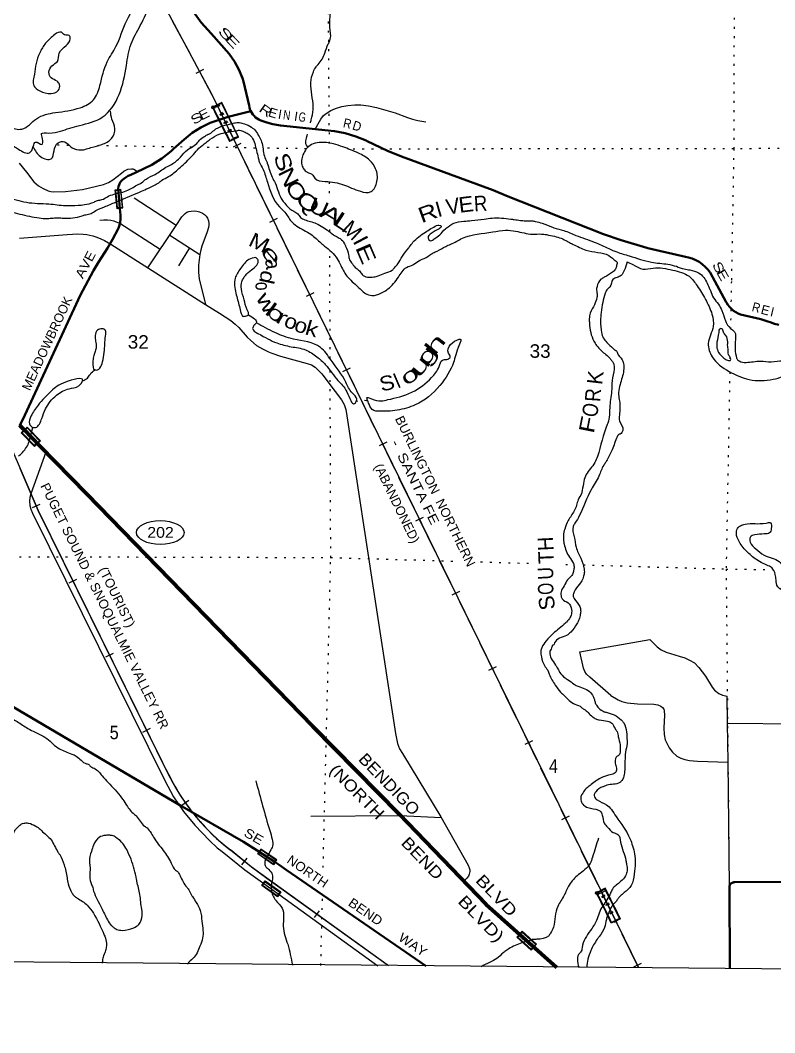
# Model space of a CAD drawing. Header units: feet. Extents: x -248627 to 3, y 0 to 184934.
# Drawn here: x -202847 to -193050, y 0 to 13142 of the extents above; entities that cross this region are included whole.
import ezdxf
from ezdxf.enums import TextEntityAlignment as Align

# ---------------------------------------------------------------- set-up
doc = ezdxf.new("R2010")
doc.units = ezdxf.units.FT
doc.header["$LTSCALE"] = 80
doc.header["$PDMODE"] = 32
doc.header["$PDSIZE"] = 40
doc.linetypes.add('DOTTED', pattern=[1.5, 0.3, -1.2])
doc.linetypes.add('LONG_DASHED', pattern=[7.5, 6, -1.5])
for name, color, linetype, lineweight in [('17', 7, 'Continuous', 25), ('23', 7, 'Continuous', 70), ('26', 7, 'Continuous', 40), ('29', 7, 'Continuous', 25), ('31', 7, 'Continuous', 13), ('34', 7, 'Continuous', 25), ('39', 7, 'Continuous', 13), ('4', 7, 'Continuous', 13), ('41', 7, 'Continuous', 13), ('59', 7, 'Continuous', 13), ('6', 7, 'DOTTED', 25), ('61', 7, 'Continuous', 13), ('63', 7, 'Continuous', 25), ('7', 7, 'DOTTED', 13)]:
    doc.layers.add(name, color=color, linetype=linetype, lineweight=lineweight)
doc.layers.add('27', color=7, linetype='Continuous')

msp = doc.modelspace()

# ---------------------------------------------------------------- linework, layer by layer
at = {"layer": '17'}
msp.add_ellipse((-201028.38, 6492.88), major_axis=(-309.24, 1), ratio=0.500121, dxfattribs=at)
at = {"layer": '23'}
msp.add_lwpolyline([(-195877.82, 845.18), (-196796.17, 1663.35), (-197924.98, 2838.53), (-199045.9, 3973.36), (-201982.33, 6989.02), (-202596.14, 7619.39), (-202796.49, 7825.14), (-202821.52, 7850.85), (-202831.54, 7861.14), (-202851.66, 7886.06)], dxfattribs=at)
at = {"layer": '26'}
for p, q in [((-200145.23, 11888.93), (-199854.07, 11963.82)), ((-199854.07, 11963.82), (-199852.65, 11964.18))]:
    msp.add_line(p, q, dxfattribs=at)
at = {"layer": '26', "lineweight": 13}
msp.add_line((-201613.75, 10941.89), (-201613.77, 10942.07), dxfattribs=at)
at = {"layer": '26'}
for points in [[(-199854.07, 11963.82), (-199863.8, 11986.89), (-199871.29, 12011.6), (-199876.15, 12036.96), (-199947.73, 12346.56), (-199963.04, 12392.57), (-200008.81, 12502.4), (-200065.81, 12606.84), (-200133.42, 12704.75), (-200366.93, 12970.86), (-200496.64, 13112.53), (-200610.84, 13266.98)], [(-192996.5, 9187.23), (-193051.87, 9201.22), (-193109.53, 9222.16), (-193140.55, 9233.94), (-193232.06, 9261.48), (-193493.63, 9323.29), (-193525.95, 9336.5), (-193556.72, 9353.02), (-193585.58, 9372.66), (-193612.24, 9395.21), (-193636.39, 9420.43), (-193657.78, 9448.03), (-193676.16, 9477.72), (-193679.09, 9483.16), (-193890, 9866.15), (-193919.82, 9906.16), (-193953.65, 9942.82), (-193991.13, 9975.75), (-194031.85, 10004.58), (-194075.36, 10029), (-194121.18, 10048.74), (-194168.82, 10063.57), (-194208.11, 10071.84), (-194696.1, 10186.01), (-194711.19, 10189.48), (-195045.88, 10285.98), (-195274.36, 10366.78), (-196534.82, 10865.07), (-196707.69, 10938.24), (-197898.18, 11372.55), (-198078.42, 11447.52), (-198342.39, 11573.49), (-198356.21, 11580.16), (-198488.57, 11634.82), (-198625.93, 11675.35), (-198766.77, 11701.29), (-199467.52, 11775.93), (-199568.77, 11793.52), (-199645.46, 11813.19), (-199710.66, 11836.94), (-199724.74, 11842.18), (-199748.12, 11853.15), (-199770.22, 11866.5), (-199790.8, 11882.1), (-199809.65, 11899.75), (-199826.54, 11919.29), (-199841.3, 11940.48), (-199853.76, 11963.09), (-199854.07, 11963.82)], [(-201552.82, 10700.14), (-201573.68, 10959.79), (-201569.53, 10982.4), (-201563.03, 11004.45), (-201556.24, 11020.91), (-201543.32, 11045.93), (-201518.35, 11070.91), (-201501.79, 11085.69), (-201473.7, 11105.92), (-201443.65, 11123.11), (-201411.97, 11137.05), (-201336.65, 11170.58), (-201140.24, 11264.15), (-201137.3, 11265.9), (-201010.36, 11347.31), (-200888.26, 11444.67), (-200857.48, 11472.82), (-200717.32, 11595.86), (-200613.28, 11679.46), (-200501.07, 11751.72), (-200381.93, 11811.85), (-200145.23, 11888.93)], [(-202851.66, 7886.06), (-202814.07, 7958.36), (-202067.41, 9569.98), (-201894.31, 9894.39), (-201883.26, 9915.63), (-201830.81, 10002.24), (-201713.5, 10183.23), (-201648.79, 10294.62), (-201577.04, 10433.65), (-201573.1, 10442.8), (-201559.57, 10480.84), (-201550.1, 10520.08), (-201544.78, 10560.11), (-201543.67, 10600.46), (-201543.63, 10610.38), (-201552.82, 10700.14)], [(-199536.03, 2212.92), (-199771.31, 2366.99), (-199947.81, 2476.32), (-200775.72, 2955.31), (-203349.73, 4466.36), (-203375.63, 4481.57)], [(-197575.31, 864.48), (-199395.85, 2113.89), (-199484.2, 2177.4), (-199509.67, 2194.86), (-199536.03, 2212.92)], [(-193631.88, 834.16), (-193639.45, 1896.5), (-193638.74, 1900.75), (-193637.02, 1907.42), (-193634.61, 1913.87), (-193631.55, 1920.03), (-193627.85, 1925.85), (-193623.57, 1931.24), (-193618.75, 1936.15), (-193613.44, 1940.54), (-193607.7, 1944.34), (-193601.59, 1947.53), (-193595.19, 1950.05), (-193588.55, 1951.9), (-193581.76, 1953.04), (-193574.89, 1953.47), (-193568.01, 1953.17), (-192255.57, 1963.13)]]:
    msp.add_lwpolyline(points, dxfattribs=at)
at = {"layer": '29'}
for p, q in [((-200821.98, 10478.66), (-201366.83, 10830.81)), ((-201031.91, 10164.63), (-201553.49, 10502.15)), ((-201190.02, 9929.79), (-200821.98, 10478.66)), ((-202855.22, 10313.39), (-202237.37, 10361.5)), ((-200905.4, 10354.25), (-200514.13, 10100.84)), ((-200651.36, 10189.72), (-200791.49, 9955.03)), ((-202514.73, 7536.14), (-202710.51, 6994.38)), ((-193661.76, 4020.5), (-193666.17, 4367.21)), ((-193661.76, 4020.5), (-193653.91, 4020.4)), ((-193653.43, 4020.39), (-190979.35, 3985.91)), ((-199484.96, 1793.6), (-198202.9, 869.37))]:
    msp.add_line(p, q, dxfattribs=at)
for points in [[(-199016.53, 11730.04), (-198946.08, 11858.43), (-198908.82, 11904.48), (-198875.95, 11930.79), (-198812.39, 11972.45), (-198753.22, 11996.57), (-198669.95, 12020.69), (-198595.43, 12033.84), (-198503.39, 12042.62), (-198424.49, 12042.62), (-198323.68, 12031.65), (-198222.87, 12009.73), (-197977.42, 11939.56), (-197819.64, 11878.17), (-197753.89, 11856.24), (-197683.76, 11840.89), (-197580.76, 11823.35)], [(-202861.64, 11287.05), (-202767.39, 11168.63), (-202668.76, 11043.63), (-202611.78, 10994.28), (-202550.4, 10958.1), (-202484.65, 10926.3), (-202451.78, 10917.53), (-202414.51, 10914.24), (-202261.08, 10918.63), (-202037.51, 10947.13), (-201767.92, 11010.73), (-201701.62, 11035.95), (-201642.98, 11069.94), (-201533.39, 11157.66), (-201501.07, 11183.97), (-201475.87, 11198.23), (-201447.91, 11208.1), (-201403.54, 11214.68), (-201386, 11213.58), (-201373.39, 11208.1), (-201323.33, 11177.35)], [(-200821.98, 10478.66), (-200747.5, 10591.07), (-200706.96, 10633.82), (-200685.04, 10649.17), (-200657.65, 10659.04), (-200626.97, 10665.62), (-200590.81, 10666.71), (-200555.74, 10663.42), (-200517.39, 10654.65), (-200482.33, 10639.3), (-200453.84, 10621.76), (-200433.02, 10598.74), (-200416.58, 10571.33), (-200403.43, 10538.44), (-200399.05, 10507.74), (-200397.95, 10480.34), (-200401.24, 10450.73), (-200418.77, 10397.01), (-200491.09, 10210.64), (-200504.25, 10163.5), (-200514.13, 10100.84)], [(-201553.49, 10502.15), (-201595.62, 10520.9), (-201631.78, 10532.96), (-201671.23, 10541.73), (-201713.96, 10546.12), (-201759.98, 10547.21), (-201814.77, 10541.73)], [(-202237.37, 10361.5), (-202097.98, 10369.37), (-202030.04, 10367.17), (-201981.83, 10359.5), (-201906.22, 10341.96), (-201853.62, 10325.51), (-201801.02, 10304.68), (-201754.99, 10283.85), (-201672.03, 10233.86)], [(-201685, 10242.92), (-201672.03, 10233.86), (-200440.22, 9454.64)], [(-200514.13, 10100.84), (-200531.64, 9961.78), (-200533.84, 9869.69), (-200525.07, 9784.17), (-200440.22, 9454.64)], [(-200440.22, 9454.64), (-200257.69, 9341.25), (-200113.05, 9244.77), (-200056.07, 9198.73), (-200007.86, 9154.88), (-199900.48, 9029.89), (-199854.45, 8983.85), (-199777.75, 8922.45), (-199703.24, 8876.41), (-199622.15, 8836.94), (-199578.32, 8819.4), (-199466.56, 8782.12), (-199120.3, 8687.84), (-199065.51, 8668.1), (-199019.49, 8637.4), (-198977.85, 8602.32), (-198930.87, 8551.61)], [(-198930.87, 8551.61), (-198916.39, 8534.91), (-198756.18, 8322.69), (-198677.12, 8215.8)], [(-198677.12, 8215.8), (-198642.54, 8155.03), (-198630.48, 8128.71), (-198618.19, 8089.61)], [(-198618.19, 8089.61), (-198604.44, 8009.69), (-198220.52, 5487.86), (-197976.44, 3884.56)], [(-202710.51, 6994.38), (-202721.25, 6947), (-202725.63, 6898.76), (-202721.25, 6841.75), (-202708.72, 6794.49)], [(-202708.72, 6794.49), (-202687.13, 6743.82), (-200971.37, 3273.77)], [(-195176.3, 4378.34), (-195450.33, 4613.91), (-195493.76, 4655.29), (-195516.13, 4689.14), (-195535.4, 4732.05), (-195582.37, 4943.4), (-194673.25, 5104.39), (-194672.7, 5103.37)], [(-194673.25, 5104.39), (-194578.63, 5010.55), (-194526.02, 4971.08), (-194460.27, 4940.38), (-194291.49, 4889.94), (-194216.96, 4868), (-194155.59, 4837.3), (-194092.02, 4800.02), (-194035.03, 4740.81), (-193949.55, 4626.77), (-193861.87, 4484.22), (-193831.18, 4446.93), (-193776.38, 4405.26), (-193730.35, 4383.33), (-193666.17, 4367.21)], [(-195176.3, 4378.34), (-195082.78, 4319.74), (-195034.55, 4297.81), (-194964.41, 4280.26), (-194830.71, 4271.49), (-194620.28, 4264.91), (-194567.67, 4256.14), (-194528.22, 4238.6), (-194508.49, 4221.05), (-194488.76, 4199.12), (-194484.38, 4177.19), (-194482.19, 4122.36), (-194490.96, 3955.69), (-194486.57, 3872.35), (-194471.23, 3802.17), (-194423.01, 3696.9), (-194379.17, 3639.88), (-194319.99, 3591.64), (-194267.38, 3565.32), (-194219.16, 3547.78), (-194157.78, 3534.62), (-194054.76, 3525.84), (-193656.64, 3513.78)], [(-193639.45, 1896.5), (-193656.46, 3515.91), (-193661.76, 4020.5)], [(-197976.44, 3884.56), (-197948.89, 3756.54), (-197920.4, 3686.37), (-197884.31, 3624.45)], [(-197884.31, 3624.45), (-197771.48, 3440.75), (-197387.49, 2804.4), (-197029.5, 2174.21)], [(-200971.37, 3273.77), (-200855.94, 3063.66), (-200728.83, 2872.9), (-200582, 2693.09), (-200389.14, 2493.56), (-200288.06, 2400.39), (-200226.96, 2353.23), (-199931.11, 2114.22), (-199484.96, 1793.6)], [(-197377.48, 2790.25), (-197919.03, 2816.33), (-199072.85, 2806.24)], [(-197029.5, 2174.21), (-197016.37, 2142.73), (-197010.9, 2115.32), (-197009.8, 2091.2), (-197016.37, 2059.4), (-197028.43, 2032), (-197047.06, 2006.78), (-197087.6, 1969.5)]]:
    msp.add_lwpolyline(points, dxfattribs=at)
at = {"layer": '31'}
for p, q in [((-199668.8, 1971.63), (-199464.77, 1827.16)), ((-199464.77, 1827.16), (-199508.11, 1765.95))]:
    msp.add_line(p, q, dxfattribs=at)
msp.add_lwpolyline([(-199508.11, 1765.95), (-199712.14, 1910.42), (-199668.8, 1971.63)], dxfattribs=at)
msp.add_lwpolyline([(-199700.99, 1912.32), (-199666.89, 1960.48), (-199475.91, 1825.25), (-199510.01, 1777.09)], close=True, dxfattribs=at)
at = {"layer": '34'}
for p, q in [((-202689.44, 6816.85), (-202587.68, 6860.2)), ((-202212.64, 5838.09), (-202113.49, 5887.11)), ((-201735.07, 4878.11), (-201635.92, 4927.13)), ((-201256.16, 3903.64), (-201157.01, 3952.66)), ((-200748.08, 2953.43), (-200657.77, 3017.29)), ((-199970.54, 2181.27), (-199900.83, 2267.14)), ((-199026.13, 1494.28), (-198961.45, 1584))]:
    msp.add_line(p, q, dxfattribs=at)
at = {"layer": '34', "lineweight": 13}
msp.add_line((-198082.7, 881.34), (-199645.19, 2007.74), dxfattribs=at)
for points in [[(-201361.2, 14053.11), (-201304.39, 13945.88), (-200357.22, 12180.67), (-194820.18, 848.08)], [(-200899.66, 3309.23), (-202614.42, 6777.26), (-202847.07, 7323.38)], [(-199645.19, 2007.74), (-199846.68, 2152.99), (-200117.22, 2372.61)]]:
    msp.add_lwpolyline(points, dxfattribs=at)
at = {"layer": '34'}
msp.add_lwpolyline([(-203027.51, 7735.4), (-202846.06, 7323.81), (-202613.42, 6777.71), (-201000.69, 3507.59), (-200993.79, 3492.96), (-200885.16, 3283.72), (-200862.61, 3241.28), (-200839.16, 3199.55), (-200815.17, 3158.09), (-200790.46, 3117.13), (-200764.81, 3076.48), (-200738.66, 3036.49), (-200711.74, 2996.6), (-200684.15, 2957.59), (-200655.79, 2918.68), (-200626.77, 2880.65), (-200597.19, 2842.87), (-200567.13, 2805.77), (-200536.12, 2768.97), (-200504.44, 2733.06), (-200472.43, 2697.58), (-200439.48, 2662.42), (-200406.25, 2628.09), (-200372.31, 2594.24), (-200337.48, 2561.1), (-200302.53, 2528.56), (-200266.87, 2496.51), (-200230.31, 2465.17), (-200193.66, 2434.42), (-200156.49, 2404.35), (-200118.43, 2374.96), (-200116.53, 2373.46), (-199846.01, 2153.86), (-199644.54, 2008.63), (-198063.98, 872.77)], dxfattribs=at)
at = {"layer": '34', "linetype": 'DOTTED', "lineweight": 100}
for centre, radius, start, end in [((-184378.21, 19653.98), 17640.12, 205.5551, 207.17263), ((-63591.18, 77923.29), 151743.36, 205.73201, 205.91866), ((-208670.39, -5022.28), 15019.67, 25.47744, 27.21045)]:
    msp.add_arc(centre, radius, start, end, dxfattribs=at)
at = {"layer": '34', "lineweight": 13}
msp.add_arc((-198452.27, 4558.71), 2747.89, 207.02513, 232.65654, dxfattribs=at)
at = {"layer": '39'}
for p, q in [((-201507.75, 10823.54), (-201340.24, 10894.48)), ((-198482, 8198.41), (-198462.17, 8200.84)), ((-202731.49, 7675.81), (-202682.56, 7854.57)), ((-194992.32, 3602.11), (-194995.55, 3480.52))]:
    msp.add_line(p, q, dxfattribs=at)
for points in [[(-199079.24, 11809.83), (-199067.88, 11849.6), (-199043.17, 11982.57), (-199074.12, 12289.09), (-199073.94, 12333.44), (-199041.14, 12474.44), (-199004.64, 12538.82), (-198980.36, 12566.96), (-198891.15, 12715.83), (-198848.37, 12836.63), (-198836.2, 12856.75), (-198815.73, 12937.31), (-198829.21, 13088.55), (-198829.16, 13100.65), (-198820.66, 13209.48), (-198785.84, 13352.49), (-198773.62, 13384.7), (-198712.89, 13463.11), (-198532.97, 13635.85), (-198421.76, 13750.37), (-198357.12, 13798.52), (-198227.71, 13931.12), (-198185.09, 14013.63), (-198159.86, 14271.58), (-198141.33, 14372.31), (-198142.88, 14483.19), (-198120.42, 14559.71), (-198112.23, 14591.94), (-198075.31, 14757.12), (-198078.35, 14997.02), (-198082.24, 15031.3), (-198108.1, 15108), (-198152.06, 15190.8), (-198173.87, 15271.52), (-198167.58, 15331.97), (-198145.02, 15432.69), (-198116.5, 15513.23), (-198069.84, 15597.73), (-197968.62, 15728.41), (-197914.01, 15788.7), (-197802.92, 15872.98), (-197695.97, 15927.04), (-197546.72, 15986.99), (-197520.51, 15994.97), (-197302.89, 16032.51), (-197031.28, 15979.15), (-196966.93, 15958.77), (-196860.44, 15901.95), (-196774.18, 15825.04), (-196669.78, 15750.09), (-196384.38, 15622.09), (-196312, 15595.63), (-196203.32, 15581.14), (-196038.12, 15602.74), (-195981.72, 15608.59), (-195826.51, 15648.37), (-195681.24, 15718.42), (-195634.79, 15752.53), (-195602.48, 15776.61), (-195543.94, 15810.68), (-195511.58, 15846.85), (-195420.7, 15911.04), (-195267.08, 16053.64), (-194984.24, 16282.46), (-194774.14, 16449.05), (-194659.05, 16527.27), (-194620.73, 16543.26), (-194549.9, 16629.7), (-194450.84, 16724.1), (-194390.11, 16802.51), (-194327.39, 16876.88), (-194286.97, 16911.01), (-194214.06, 17015.59), (-194131.09, 17116.09), (-194098.6, 17180.49), (-194060.16, 17224.7), (-194052.07, 17234.76), (-194019.56, 17305.2), (-193831.26, 17558.55), (-193798.79, 17618.91), (-193731.86, 17737.62), (-193677.18, 17812.01), (-193612.16, 17954.92), (-193567.31, 18089.83), (-193552.5, 18263.14), (-193552.11, 18357.89), (-193575.6, 18521.26), (-193579.54, 18543.45), (-193627.17, 18712.95), (-193713.25, 18834.21), (-193759.11, 18943.23), (-193791.11, 18997.77), (-193806.88, 19080.47)], [(-203744.53, 13533.06), (-203617.24, 13637.45), (-203550.22, 13778.33), (-203436.73, 13955.33), (-203289.27, 14067.71), (-203063.41, 14151.59), (-202763.09, 14223.12), (-202477, 14264.45), (-202179.02, 14257.37), (-201837.15, 14149.33), (-201632.16, 14053.87), (-201597.97, 14043.67), (-201557.89, 13997.16), (-201365.28, 13829.17), (-201243.24, 13637.24), (-201177.44, 13479.76), (-201175.87, 13381.23), (-201287.85, 13072.94), (-201407.62, 12835.48), (-201469.18, 12555.48), (-201563.36, 12176.82), (-201782.04, 11883.26), (-202078.48, 11775.43), (-202324.43, 11703.71), (-202477.56, 11678.04), (-202570.22, 11670.3), (-202556.4, 11603.73), (-202566.77, 11529.17), (-202647.18, 11561.71), (-202677.62, 11505.37), (-202728.3, 11420.88), (-202869.06, 11467.74), (-203051.79, 11591.34), (-203242.35, 11767.39), (-203370.23, 12009.75), (-203536.53, 12209.9), (-203863.38, 12541.65), (-204089.68, 12840.79), (-204125.09, 13044.53), (-204078.15, 13197.57), (-203980.88, 13348.43), (-203849.56, 13454.81), (-203744.53, 13533.06)], [(-203337.45, 13292.55), (-203176.8, 13508.91), (-203113.72, 13667.95), (-203034.57, 13820.88), (-202836.72, 13947.19), (-202580.8, 13994.68), (-202186.21, 13977.18), (-201864.29, 13915.58), (-201635.25, 13791.81), (-201424.55, 13615.69), (-201350.62, 13476.34), (-201464.77, 13138.06), (-201605.1, 12799.88), (-201716.66, 12602.71), (-201812.55, 12296.62), (-201897.9, 12107.43), (-202067.45, 12007.22), (-202389.89, 11943.84), (-202635.87, 11864.06), (-202827.71, 11729.66), (-202984.63, 11764.48), (-203080.77, 11887.78), (-203202.46, 12166.4), (-203215.91, 12321.68), (-203210.87, 12567.6), (-203240.73, 12652.37), (-203203.99, 12773.2), (-203221.26, 12978.88), (-203281.18, 13098.03), (-203329.87, 13009.5), (-203368.32, 12963.27), (-203392.52, 12953.27), (-203344.63, 12848.28), (-203314.67, 12787.7), (-203387.27, 12761.74), (-203455.54, 12808.35), (-203513.53, 12905.31), (-203561.65, 12955.88), (-203559.79, 12919.58), (-203531.88, 12850.95), (-203577.98, 12901.5), (-203619.92, 12986.32), (-203569.25, 13066.78), (-203417.7, 13197.28), (-203337.45, 13292.55)], [(-204998.58, 13142.32), (-204894.07, 13093.57), (-204761.52, 13010.46), (-204701.32, 12959.85), (-204683.26, 12945.68), (-204550.85, 12826.28), (-204530.7, 12809.01), (-204514.78, 12783.82), (-204450.76, 12682.8), (-204342.85, 12482.85), (-204277.1, 12313.28), (-204231.33, 12182.09), (-204193.72, 12022.7), (-204171.82, 11964.16), (-204159.87, 11931.86), (-204118.75, 11647.48), (-204092.89, 11570.78), (-204065, 11498.11), (-203888.76, 11265.67), (-203870.7, 11251.49), (-203776.57, 11128.19), (-203680.27, 11041.17), (-203595.9, 10992.5), (-203429.06, 10923.38), (-203328.48, 10898.83), (-202899.95, 10812.67), (-202767.18, 10779.95), (-202475.3, 10758.78), (-202259.94, 10737.87), (-202179.39, 10737.59), (-202014.23, 10749.11), (-201889.25, 10782.94), (-201844.87, 10802.95), (-201786.43, 10814.84), (-201715.81, 10850.88), (-201535.82, 10905.02)], [(-202397.8, 12957.87), (-202313.11, 12985.79), (-202272.97, 12953.4), (-202210.59, 12945.12), (-202196.68, 12900.72), (-202251.4, 12814.23), (-202340.4, 12715.76), (-202365, 12609), (-202435.72, 12550.78), (-202474.31, 12468.27), (-202446.43, 12393.58), (-202368.08, 12350.97), (-202336.04, 12306.51), (-202354.48, 12229.97), (-202447.26, 12191.99), (-202594.11, 12226.78), (-202670.36, 12291.55), (-202663.69, 12442.72), (-202640.97, 12581.74), (-202594.09, 12720.67), (-202517.06, 12845.39), (-202397.8, 12957.87)], [(-204491.47, 12149.28), (-204465.81, 11961.15), (-204411.97, 11833.96), (-204378.06, 11755.22), (-204208.24, 11430.07), (-204198.24, 11413.91), (-204041.17, 11200.84), (-203978.04, 11116.23), (-203773.62, 10866.12), (-203675.32, 10777.07), (-203570.85, 10720.26), (-203335.56, 10646.87), (-203254.93, 10666.75), (-203170.32, 10676.53), (-202977.11, 10653.68), (-202852.38, 10627.04), (-202600.9, 10575.77), (-202494.2, 10569.35), (-202419.68, 10575.14), (-202347.18, 10576.9), (-202288.8, 10574.68), (-202043.03, 10602.05), (-201996.65, 10618.01), (-201928.12, 10633.9), (-201865.55, 10671.98), (-201752.59, 10719.97), (-201610.62, 10781.3), (-201525.39, 10813.37)], [(-202678.25, 11498.19), (-202583.53, 11371.99), (-202444.7, 11345.3), (-202408.04, 11445.97), (-202355.25, 11552.63), (-202268.63, 11562.41), (-202196.37, 11505.71), (-202085.82, 11458.96), (-201928.64, 11488.65), (-201787.51, 11530.49), (-201660.34, 11608.67), (-201617.54, 11733.5), (-201657.3, 11858.63), (-201675.57, 11963.69)], [(-201535.82, 10905.02), (-201449.65, 10938.65), (-201316.47, 11008.74), (-201272.07, 11032.78), (-201213.48, 11080.96), (-201094.43, 11141.02), (-200955.12, 11233.26), (-200882.47, 11271.31), (-200767.31, 11365.66), (-200676.31, 11460.09), (-200607.68, 11502.19), (-200538.97, 11560.41), (-200520.75, 11586.55), (-200455.39, 11633.34), (-200405.93, 11662.37), (-200389.52, 11668.75), (-200330.95, 11712.89), (-200097.63, 11800.16)], [(-201340.24, 10894.48), (-201296.73, 10911.91), (-201206.37, 10953.32), (-201183.76, 10963.93), (-201048.56, 11034.02), (-201008.16, 11066.13), (-200921.38, 11112.19), (-200786.04, 11218.56), (-200634.43, 11361.16), (-200486.81, 11515.88), (-200434.29, 11556.01), (-200379.75, 11598.15), (-200264.71, 11662.26), (-200052.54, 11704.84)], [(-200097.63, 11800.16), (-200034.54, 11814.67), (-200000.31, 11814.55), (-199935.94, 11798.2), (-199843.5, 11753.53), (-199791.34, 11704.96), (-199745.32, 11634.24), (-199713.39, 11565.59), (-199675.9, 11377.98), (-199646.01, 11303.29), (-199640.03, 11287.14), (-199576.34, 11105.49), (-199538.39, 11030.77), (-199442.67, 10804.65), (-199402.61, 10754.11), (-199344.46, 10695.45), (-199244.05, 10628.57), (-199205.98, 10584.09), (-199153.75, 10553.67), (-199002.93, 10504.76), (-198839.47, 10401.24), (-198717.76, 10320.32), (-198673.89, 10293.72), (-198627.56, 10221.23), (-198621.57, 10209.11), (-198583.78, 10096.09), (-198569.94, 10033.54), (-198533.92, 9978.99), (-198483.81, 9922.37), (-198443.67, 9889.98), (-198407.63, 9841.47), (-198256.74, 9810.7), (-198198.29, 9824.61), (-198111.55, 9860.59), (-198019.13, 9896.99), (-197988.44, 9930.72), (-197943.93, 9980.96), (-197885.13, 10079.54), (-197802.13, 10188.11), (-197792, 10202.19), (-197747.47, 10260.49), (-197585.83, 10392.98), (-197440.5, 10479.16)], [(-200052.54, 11704.84), (-199998.71, 11713.75), (-199940.39, 11695.4), (-199886.14, 11666.99), (-199842.01, 11624.5), (-199780.3, 11450.13), (-199756.64, 11358.14), (-199743.5, 11305.57), (-199694.19, 11204.36), (-199638.36, 11040.1), (-199480.66, 10719.43), (-199411.09, 10649.31), (-199329.01, 10534.12), (-199256.78, 10471.38), (-199073.99, 10363.9), (-198941.56, 10250.54), (-198917.48, 10230.3), (-198746.99, 10068.43), (-198695.01, 9977.54), (-198605.04, 9822), (-198462.66, 9680.39), (-198346.25, 9587.25), (-198261.76, 9568.81), (-198205.32, 9582.73), (-198140.77, 9610.72), (-198072.13, 9654.83), (-197936.6, 9805.55), (-197831.36, 9934.21), (-197742.62, 9970.18), (-197663.87, 10024.34), (-197627.56, 10040.34), (-197531.02, 10092.67), (-197483.71, 10122.77), (-197431.8, 10146.5), (-197322.82, 10206.6), (-197255.78, 10234.59), (-197105.26, 10312), (-196711.94, 10393.96), (-196544.72, 10415.55), (-196415.9, 10405.03), (-196194.57, 10365.95), (-196079.79, 10367.57), (-196015.39, 10359.28), (-195908.75, 10338.75), (-195743.91, 10273.66), (-195689.66, 10243.24), (-195667.56, 10233.08), (-195502.74, 10159.93), (-195345.81, 10129.15), (-195205.03, 10088.34), (-195110.7, 10013.42), (-195100.66, 10005.32), (-195102.88, 9956.95), (-195119.17, 9912.65), (-195155.58, 9872.46), (-195264.58, 9806.32), (-195306.97, 9780.26), (-195357.7, 9685.69), (-195363.94, 9637.33), (-195356.15, 9574.81), (-195360.31, 9542.57), (-195390.89, 9449.94), (-195445.7, 9341.27), (-195458.08, 9268.74), (-195456.32, 9208.26), (-195398.87, 8978.25), (-195362.86, 8921.68), (-195300.73, 8850.9), (-195188.38, 8751.73), (-195164.35, 8719.39), (-195144.34, 8689.08), (-195134.42, 8652.76), (-195157.19, 8501.65), (-195165.86, 8352.5), (-195190.88, 8142.93), (-195197.43, 8019.99), (-195218.01, 7911.2), (-195224.11, 7897.11), (-195352.68, 7480.26), (-195387.24, 7399.75), (-195498.62, 7244.91), (-195529.19, 7156.32)], [(-199112.46, 11498.21), (-199131.66, 11519.21), (-199133.35, 11595.82), (-199119.2, 11665.21)], [(-199133.14, 11472.82), (-199066.46, 11529.03), (-198963.67, 11554.88), (-198780.5, 11538.11), (-198659.84, 11499.39), (-198456.81, 11418.05), (-198310.2, 11324.8), (-198232.13, 11213.66), (-198214.69, 11048.29), (-198291.74, 10917.52), (-198430.66, 10922.04), (-198649.79, 11007.47), (-198887.21, 11050.63), (-199023.96, 11093.45), (-199059.99, 11143.97), (-199102.27, 11160.99), (-199134.76, 11178.81), (-199155.72, 11199.77), (-199185.07, 11249.03), (-199175.76, 11397.56), (-199133.14, 11472.82)], [(-201525.39, 10813.37), (-201518.62, 10815.92), (-201507.75, 10823.54)], [(-197440.5, 10479.16), (-197410.29, 10481.07), (-197380.14, 10468.87), (-197386.95, 10453.91), (-197408.46, 10436.71), (-197511.67, 10374.35), (-197548.22, 10335.65), (-197539.93, 10294.04), (-197515.83, 10279.84), (-197470.81, 10305.54), (-197398.72, 10356.04), (-197325.91, 10434.41), (-197315.81, 10442.43), (-197216.88, 10508.61), (-197088.78, 10532.8), (-196987.19, 10542.08), (-196824.01, 10561.67), (-196717.23, 10575.41), (-196477.67, 10562.48), (-196433.4, 10556.28), (-196352.67, 10544.23), (-196288.16, 10539.93), (-196236.55, 10539.93), (-196176.35, 10535.63), (-196159.14, 10531.33), (-196069.15, 10506.63), (-195936.46, 10455.77), (-195918.36, 10449.66), (-195789.64, 10412.92), (-195630.83, 10349.88), (-195393.59, 10262.36), (-195202.64, 10179.05), (-195100.13, 10134.34), (-194939.26, 10083.38), (-194649.64, 10001.73), (-194438.32, 9974.79), (-194327.69, 9948.2), (-194225.14, 9913.57), (-194150.69, 9901.21), (-194038.08, 9862.52), (-193971.88, 9803.83), (-193891.97, 9648.32), (-193885.99, 9634.19), (-193844.1, 9539.3), (-193782.02, 9456.43), (-193738.06, 9373.62), (-193688.27, 9240.4), (-193648.3, 9165.67), (-193560.09, 9072.63), (-193558.17, 9048.43), (-193565.12, 8872.69), (-193545.27, 8758.1), (-193539.3, 8741.95), (-193513.21, 8719.68), (-193422.68, 8701.22), (-193235.35, 8718.71), (-193094.44, 8708.14), (-192945.38, 8721.74), (-192919.23, 8715.6), (-192899.13, 8705.45), (-192730.23, 8648.41), (-192603.44, 8631.84), (-192490.67, 8633.47), (-192408.15, 8625.11), (-192271.36, 8592.38), (-192227.01, 8606.34), (-192154.5, 8610.12), (-192041.74, 8609.73), (-191862.27, 8673.61), (-191784.15, 8690.45), (-191646.59, 8729.3), (-191622.88, 8735.61), (-191551.81, 8763.24), (-191509.48, 8775.19), (-191402.63, 8807.07), (-191301.92, 8814.79), (-191221.29, 8836.68), (-191114.34, 8890.74), (-191043.8, 8908.63), (-190941.64, 8950.05)], [(-199787.03, 10063.37), (-199876.74, 10036.09), (-199985.94, 9921.56), (-200056.95, 9792.79), (-200047.67, 9599.23), (-200002.07, 9427.72), (-199978.28, 9336.92), (-199960.3, 9302.58), (-199920.02, 9302.44), (-199883.7, 9322.48), (-199901.56, 9385.03), (-199939.29, 9514.18), (-199974.95, 9655.42), (-199968.52, 9750.15), (-199923.9, 9828.61), (-199845.07, 9902.92), (-199776.35, 9965.18), (-199757.97, 10027.61), (-199788.03, 10061.98)], [(-194965.76, 10004.85), (-195004.48, 9892.1), (-195045.01, 9829.74), (-195097.47, 9803.72), (-195151.95, 9775.69), (-195190.6, 9681.07), (-195218.89, 9654.97), (-195251.33, 9600.65), (-195284.05, 9479.81), (-195302.7, 9350.86), (-195313.23, 9238), (-195297.74, 9088.77), (-195275.88, 9018.14), (-195231.81, 8961.54), (-195149.58, 8882.63), (-195135.54, 8870.49), (-195099.41, 8842.14), (-195093.45, 8821.96), (-195029.37, 8735.05), (-195011.53, 8666.45), (-195015.94, 8573.73), (-195065.02, 8390.45), (-195077.54, 8283.65), (-195065.8, 8200.96), (-195066.55, 8017.51), (-195064.85, 7942.92), (-195021.04, 7823.83), (-195035.27, 7789.61), (-195055.49, 7769.52), (-195067.58, 7767.55), (-195104.02, 7719.29), (-195169.16, 7548.16), (-195221.94, 7445.54), (-195244.25, 7405.3), (-195270.59, 7367.09), (-195333.59, 7226.19), (-195432.98, 7049.14), (-195584.48, 6716.21), (-195644.69, 6613), (-195668.52, 6572.19), (-195652.96, 6437.07), (-195629.36, 6301.92), (-195569.53, 6160.6), (-195525.81, 6019.33), (-195521.93, 5983.03), (-195532.24, 5924.61), (-195542.45, 5890.37), (-195664.06, 5697.27), (-195664.23, 5654.93), (-195654.25, 5634.74), (-195582.18, 5531.68), (-195570.3, 5483.25), (-195574.54, 5430.86), (-195590.92, 5366.4), (-195619.35, 5308.04), (-195696.3, 5201.47), (-195752.86, 5157.31), (-195908.31, 5059.08), (-195920.49, 5034.93), (-195932.59, 5030.94), (-195946.83, 4994.7), (-195963.07, 4964.52), (-195971.24, 4936.32), (-195951.42, 4859.65), (-195894.99, 4770.52)], [(-194965.76, 10004.85), (-194893.41, 9970.33), (-194760.75, 9913.42), (-194629.82, 9925.06), (-194374.2, 9899.98), (-194163.11, 9818.61), (-194056.9, 9693.25), (-193950.9, 9519.51), (-193865.11, 9325.68), (-193849.65, 9168.39), (-193912.99, 8944.84), (-193863.35, 8775.33), (-193642.64, 8585.07), (-193381.31, 8479.33), (-193071.2, 8482.28), (-192813.25, 8533.8), (-192573.96, 8456.36), (-192437.51, 8340.97), (-192438.41, 8121.24), (-192600.56, 7863.77), (-192651.53, 7710.74), (-192569.22, 7649.98), (-192290.89, 7415.59), (-192127.44, 7356.13), (-191902.55, 7202.13), (-191691.67, 7070.37), (-191141.08, 6796.3), (-190878.13, 6680.98)], [(-199884.05, 9317.42), (-199781.45, 9215.28), (-199811.8, 9179.1), (-199830.07, 9142.87), (-199759.87, 9076.1), (-199515.44, 8954.27), (-199328.85, 8905.09), (-199144.59, 8864.3), (-198993.94, 8773.06), (-198885.62, 8673.91), (-198721.36, 8465.69), (-198604.88, 8317.1), (-198505.12, 8168.6), (-198478.18, 8224.37), (-198536.22, 8304.55), (-198617.9, 8442.95), (-198810.89, 8730.09), (-198949.14, 8895.88), (-199299.06, 9003.94), (-199542.35, 9089.46), (-199662.91, 9150.35), (-199779.62, 9212.66)], [(-201894.15, 8611.82), (-201903.77, 8722.73), (-201889.4, 8789.21), (-201873.07, 8843.58), (-201860.74, 8902), (-201868.49, 8976.61), (-201872.22, 9049.2), (-201843.74, 9119.66), (-201785.27, 9137.6), (-201741.07, 9115.27), (-201739.34, 9044.7), (-201747.84, 8937.89), (-201756.33, 8831.08), (-201776.96, 8710.19), (-201813.55, 8627.67), (-201845.86, 8603.59), (-201894.15, 8611.82)], [(-193658.66, 8969.45), (-193683.7, 9049.91), (-193715.73, 9094.38), (-193737.7, 9138.8), (-193759.85, 9138.88), (-193778.17, 9090.56), (-193800.58, 8965.15), (-193802.73, 8906.02), (-193779.24, 8830.51), (-193709.07, 8755.68), (-193662.87, 8729.31), (-193622.59, 8731.19), (-193622.5, 8751.35), (-193650.47, 8805.87), (-193654.26, 8862.33), (-193662.06, 8924.85), (-193658.66, 8968.38)], [(-198376.78, 8210.49), (-198341.83, 8214.4), (-198347.76, 8240.63), (-198286.29, 8229.23), (-198072, 8217.49), (-197761.51, 8313.17), (-197507.02, 8503.79), (-197407.76, 8648.59), (-197365.13, 8731.1), (-197308.71, 8740.98), (-197264.3, 8769.05), (-197286.23, 8821.54), (-197146.55, 9002.48), (-197134.46, 9004.46), (-197144.81, 8935.95), (-197222.31, 8698.34), (-197398.71, 8400.61), (-197717.89, 8149.73), (-197951.42, 8080.97), (-198200.21, 8066.5), (-198255.82, 8075), (-198317.89, 8159.88), (-198340.54, 8214.04)], [(-202032.68, 8462.77), (-201975.17, 8497.2), (-201936.7, 8549.48), (-201880.54, 8604.15)], [(-202682.56, 7854.57), (-202728.67, 7905.13), (-202708.13, 8001.82), (-202614.91, 8146.64), (-202445.03, 8327.48), (-202259.29, 8445.77), (-202035.7, 8467.17), (-202088.33, 8398.81), (-202213.34, 8358.93), (-202376.78, 8274.83), (-202518.46, 8097.93), (-202567.29, 7975.13), (-202648.32, 7856.47), (-202682.56, 7854.57)], [(-202867.68, 7483.7), (-202816.78, 7532.49), (-202731.62, 7675.33), (-202731.49, 7675.81)], [(-195529.19, 7156.32), (-195549.8, 7041.48), (-195560.04, 6999.18), (-195602.66, 6918.7), (-195623.09, 6846.19), (-195694.13, 6709.36), (-195732.64, 6647), (-195777.39, 6538.3), (-195790.17, 6366.99), (-195784.24, 6340.76), (-195716.46, 6175.22), (-195664.45, 6092.39), (-195656.63, 6035.92), (-195664.89, 5985.55), (-195683.21, 5937.23), (-195725.66, 5897.06), (-195774.31, 5818.61), (-195818.92, 5742.16), (-195825.26, 5669.61), (-195811.32, 5631.26), (-195730.99, 5578.56), (-195687.05, 5491.73), (-195687.21, 5453.42), (-195705.58, 5393.01), (-195754.16, 5330.69), (-195768.32, 5316.62), (-195929.96, 5180.11), (-196016.93, 5087.68), (-196075.69, 4997.17), (-196087.96, 4952.86), (-196080.21, 4878.24), (-196040.4, 4765.21), (-195998.37, 4704.59), (-195978.44, 4654.12), (-195900.49, 4512.74), (-195830.39, 4421.78), (-195780.25, 4373.22), (-195645.79, 4263.89), (-195559.37, 4223.27), (-195547.34, 4211.13), (-195529.26, 4200.99), (-195416.91, 4101.82), (-195374.73, 4075.47), (-195328.48, 4061.19), (-195219.81, 4044.69), (-195167.56, 4020.31), (-195123.56, 3947.59), (-195097.54, 3909.2), (-195081.71, 3842.62), (-195058.74, 3739.17), (-195058.74, 3691.86), (-195060.46, 3622.81), (-195072.63, 3602.69), (-195096.84, 3590.68), (-195123.33, 3514.17), (-195121.37, 3500.05), (-195105.54, 3433.47), (-195113.8, 3383.1), (-195136.03, 3363.02), (-195206.59, 3343.1), (-195311.45, 3305.17), (-195448.76, 3210.9), (-195499.28, 3168.74), (-195543.81, 3110.43), (-195566.17, 3060.12), (-195558.4, 2991.55), (-195542.4, 2965.28), (-195476.12, 2922.72), (-195339.34, 2889.99), (-195319.24, 2879.84), (-195289.26, 2825.3), (-195263.53, 2718.37), (-195221.44, 2669.84), (-195147.23, 2599.03), (-195086.92, 2574.63), (-195053.1, 2475.73), (-194981.6, 2235.59), (-194973.75, 2185.16), (-194966.04, 2102.48), (-194986.44, 2038.04), (-195051.18, 1961.66), (-195156.29, 1865.27), (-195182.68, 1812.94), (-195282.89, 1644.01)], [(-192970.27, 5753.76), (-193011.8, 5788.82), (-193033.59, 5877.59), (-193043.36, 5950.2), (-193089.31, 6037.04), (-193151.6, 6069.52), (-193250.07, 6118.24), (-193386.56, 6221.53), (-193498.79, 6350.94), (-193544.67, 6455.92), (-193542.36, 6528.49), (-193495.83, 6580.74), (-193435.34, 6602.71), (-193163.45, 6615.87), (-193103.03, 6617.67), (-193095.28, 6545.07), (-193117.66, 6488.71), (-193188.19, 6474.84), (-193309.06, 6461.15), (-193365.55, 6435.14), (-193367.85, 6366.61), (-193295.71, 6281.69), (-193187.31, 6198.66), (-193082.76, 6162.01), (-192994.35, 6115.33), (-192950.3, 6056.72), (-192944.62, 5968), (-192951.1, 5861.18), (-192969.91, 5753.04)], [(-195894.99, 4770.52), (-195873.39, 4736.41), (-195843.42, 4681.87), (-195773.26, 4605.02), (-195733.08, 4580.69), (-195656.52, 4526.17), (-195626.42, 4508.97), (-195455.83, 4430.55), (-195407.77, 4365.87), (-195391.83, 4323.48), (-195379.93, 4281.11), (-195357.94, 4240.71), (-195303.79, 4188.11), (-195295.24, 4183.79)], [(-203550.48, 4410.39), (-203587.01, 4339.96), (-203631.5, 4293.75), (-203666.11, 4201.14), (-203674.41, 4142.71), (-203670.63, 4082.22), (-203642.86, 3981.32), (-203632.81, 3975.24), (-203616.85, 3940.91), (-203566.75, 3882.28), (-203426.19, 3787.04), (-203412.17, 3768.85), (-203414.29, 3742.65), (-203456.81, 3686.35), (-203503.27, 3650.23), (-203511.52, 3601.87), (-203507.57, 3583.72), (-203483.55, 3549.36), (-203473.51, 3541.26), (-203457.54, 3508.95), (-203276.63, 3431.72), (-203186.14, 3403.18), (-203170.1, 3387), (-203129.92, 3364.68), (-203077.8, 3306.04), (-203013.84, 3192.93), (-202968.07, 3059.72), (-202958.14, 3027.43), (-202952.48, 2934.67), (-202956.96, 2823.81), (-202973.36, 2753.32), (-202979.48, 2733.18), (-203022.02, 2670.83), (-203048.67, 2556.02), (-203044.81, 2515.69), (-203016.7, 2497.45), (-202998.53, 2507.46), (-202933.75, 2591.9), (-202907.38, 2640.19), (-202864.92, 2682.38), (-202840.66, 2704.47), (-202788.24, 2722.43), (-202737.91, 2720.24), (-202645.44, 2681.62), (-202589.23, 2641.1), (-202573.18, 2624.92), (-202446.83, 2503.52), (-202356.87, 2343.95), (-202334.86, 2311.62), (-202277, 2180.38), (-202239.43, 2012.93), (-202223.66, 1932.24), (-202175.81, 1815.15), (-202147.77, 1778.77), (-202107.63, 1748.39), (-201977.13, 1655.2), (-201897.02, 1550.1), (-201761.21, 1277.47), (-201741.29, 1227.01), (-201727.54, 1142.29), (-201735.84, 1081.84), (-201756.23, 1021.44), (-201760.3, 1011.37), (-201778.67, 950.96), (-201781.56, 901.26)], [(-203541.16, 4433.45), (-203510.38, 4367.92), (-203434.03, 4327.33), (-203355.63, 4296.82), (-203291.3, 4270.39), (-203080.4, 4144.67), (-202887.53, 4039.17), (-202746.94, 3949.98), (-202654.52, 3901.27), (-202457.67, 3783.66), (-202419.57, 3745.23), (-202339.27, 3686.49), (-202178.47, 3617.39), (-202120.18, 3590.98), (-201985.68, 3491.73), (-201951.51, 3477.5), (-201943.51, 3465.37), (-201889.27, 3432.93), (-201782.96, 3333.78), (-201708.8, 3250.87), (-201530.42, 3048.66), (-201476.39, 2967.83), (-201382.23, 2850.58), (-201342.1, 2816.17), (-201233.92, 2682.74), (-201215.85, 2670.58), (-201115.72, 2537.18), (-200989.57, 2365.39), (-200885.54, 2199.72), (-200829.53, 2110.83), (-200809.45, 2096.65), (-200779.41, 2056.22), (-200697.48, 1904.75), (-200666.5, 1869.22), (-200633.46, 1803.73), (-200611.46, 1767.36), (-200561.44, 1690.58), (-200509.52, 1585.58), (-200487.92, 1450.43), (-200474.34, 1327.42), (-200478.77, 1228.65), (-200513.43, 1123.95), (-200604.7, 962.99), (-200671.41, 898.71), (-200675.01, 891.38)], [(-195295.24, 4183.79), (-195255.57, 4163.75), (-195237.46, 4159.66), (-195134.91, 4125.03), (-195044.56, 4062.22), (-195014.5, 4027.84), (-194974.75, 3900.7), (-194969.07, 3814), (-194969.41, 3729.33), (-194992.04, 3612.49), (-194992.32, 3602.11)], [(-194995.55, 3480.52), (-194996.81, 3433.09), (-195033.7, 3275.98), (-195062, 3247.85), (-195229.28, 3212.15), (-195269.62, 3196.16), (-195283.73, 3192.18), (-195374.6, 3127.99), (-195392.87, 3091.77), (-195390.98, 3063.54), (-195356.91, 3023.1), (-195236.36, 2958.17), (-195170.16, 2899.48)], [(-199788.11, 3269.86), (-199607.58, 2625.81), (-199575.85, 2510.73), (-199572.22, 2419.95), (-199600.68, 2361.56), (-199621.83, 2319.05)], [(-195170.16, 2899.48), (-195110.13, 2806.54), (-194930.09, 2519.65), (-194896.25, 2424.78), (-194870.49, 2323.9), (-194860.93, 2200.89), (-194875.6, 2059.83), (-194914.47, 1910.79), (-195003.45, 1818.37), (-195021.12, 1802.85), (-195066.28, 1764.14), (-195079.18, 1746.94), (-195106.59, 1709.87), (-195141.54, 1671.68), (-195220.36, 1520.57)], [(-201909.68, 1898.89), (-201931.61, 1951.38), (-201942.8, 2169.14), (-201948.61, 2223.59), (-201923.91, 2354.54), (-201895.39, 2435.07), (-201822.49, 2535.62), (-201737.81, 2561.53), (-201685.45, 2563.36), (-201641.19, 2555.14), (-201592.98, 2526.75), (-201514.74, 2455.92), (-201464.72, 2377.13), (-201408.86, 2251.95), (-201335.44, 1989.62), (-201331.5, 1967.43), (-201293.95, 1793.93), (-201268.57, 1602.33), (-201264.62, 1582.16), (-201277.2, 1461.25), (-201307.63, 1406.93), (-201374.26, 1362.81), (-201521.39, 1329.05), (-201593.82, 1341.4), (-201638.01, 1369.78), (-201666.1, 1394.07), (-201716.14, 1466.81), (-201792.01, 1622.3), (-201893.82, 1838.36), (-201909.68, 1898.89)], [(-195338.81, 2527.12), (-195416.35, 2279.44), (-195448.91, 2194.88), (-195596.49, 2052.27), (-195719.87, 1917.63), (-195784.85, 1784.81), (-195865.99, 1639.94), (-195902.77, 1511.05), (-195923.48, 1370.01), (-195960.04, 1293.53), (-195988.39, 1255.33), (-196137.56, 1213.52), (-196198.04, 1209.24)], [(-199621.83, 2319.05), (-199669.8, 2222.64), (-199666, 2170.19), (-199619.89, 2117.58), (-199573.83, 2052.88), (-199572.08, 1992.36), (-199586.49, 1923.84), (-199582.17, 1816.68)], [(-199582.17, 1816.68), (-199549.85, 1749.62), (-199528.03, 1716.49), (-199446.78, 1618.78), (-199431.69, 1384.76), (-199374.29, 1148.58), (-199313.15, 878.66)], [(-195282.89, 1644.01), (-195286.08, 1639.94), (-195365.37, 1456.77), (-195444.43, 1326.01), (-195552.05, 1106.65), (-195569.98, 1045.41), (-195582.56, 1034.18), (-195595.79, 846.51)], [(-195220.36, 1520.57), (-195236.44, 1470.43), (-195259.02, 1365.68), (-195329.98, 1249), (-195354.42, 1213.67), (-195402.91, 1140.4), (-195437.44, 1067.95), (-195476.15, 957.21), (-195491.32, 846.78)], [(-196198.04, 1209.24), (-196333, 1166.91), (-196504.55, 1087.79), (-196528.78, 1071.75), (-196577.25, 1037.65), (-196658.1, 963.34), (-196752.94, 913.28), (-196863.92, 857.22)]]:
    msp.add_spline(points, degree=3, dxfattribs=at)
at = {"layer": '4'}
msp.add_lwpolyline([(-246606.45, 184933.97), (-215781.67, 184615.95), (-184956.48, 184340.33), (-154130.93, 184107.12), (-123305.1, 183916.31), (-92479.02, 183767.9), (-61652.78, 183661.9), (-30826.42, 183598.29), (0, 183577.08), (0, -0.01), (-31078.93, 21.37), (-62157.81, 85.49), (-93236.57, 192.37), (-124315.16, 342), (-155393.5, 534.37), (-186471.55, 769.49), (-217549.26, 1047.36), (-248626.55, 1367.98)], close=True, dxfattribs=at)
msp.add_lwpolyline([(-246606.45, 184933.97), (-215781.67, 184615.95), (-184956.48, 184340.33), (-154130.93, 184107.12), (-123305.1, 183916.31), (-92479.02, 183767.9), (-61652.78, 183661.9), (-30826.42, 183598.29), (0, 183577.08), (0, -0.01), (-31078.93, 21.37), (-62157.81, 85.49), (-93236.57, 192.37), (-124315.16, 342), (-155393.5, 534.37), (-186471.55, 769.49), (-217549.26, 1047.36), (-248626.55, 1367.98)], close=True, dxfattribs=at)
at = {"layer": '59'}
for points in [[(-202758.3, 7861.95), (-202584.8, 7681.95), (-202622.07, 7646.02), (-202660.4, 7609.08), (-202833.9, 7789.08), (-202796.49, 7825.14)], [(-202790.94, 7819.38), (-202758.51, 7850.64), (-202596.11, 7682.16), (-202627.62, 7651.78), (-202660.19, 7620.39), (-202822.59, 7788.87)], [(-196213.08, 1071.78), (-196399.34, 1238.53), (-196329.3, 1316.76), (-196143.04, 1150)], [(-196388.03, 1239.15), (-196328.67, 1305.45), (-196154.33, 1149.37), (-196213.69, 1083.07)]]:
    msp.add_lwpolyline(points, close=True, dxfattribs=at)
at = {"layer": '6'}
for p, q in [((-203817.6, 6182.11), (-202189.43, 6177.63)), ((-201940.63, 6176.94), (-198815.28, 6168.35)), ((-198815.28, 6168.35), (-197155.99, 6120.22)), ((-196868.88, 6111.89), (-196248.62, 6093.9)), ((-195764.49, 6079.85), (-195668.17, 6077.06)), ((-195537.12, 6073.26), (-193681.28, 6019.42)), ((-193681.28, 6019.42), (-193071.74, 6011.79))]:
    msp.add_line(p, q, dxfattribs=at)
at = {"layer": '61'}
for p, q in [((-201589.21, 10696.41), (-201613.75, 10941.89)), ((-201515.17, 10705.33), (-201539.54, 10949.05)), ((-201588.71, 10696.81), (-201551.44, 10701.11)), ((-201551.44, 10701.11), (-201514.2, 10705.4))]:
    msp.add_line(p, q, dxfattribs=at)
for points in [[(-201613.75, 10941.89), (-201575.87, 10945.4), (-201539.56, 10948.76)], [(-199536.03, 2212.92), (-199515.38, 2243.13), (-199721.77, 2384.22), (-199744.78, 2350.55)], [(-199542.63, 2217.43), (-199526.5, 2241.04), (-199719.68, 2373.1), (-199738.18, 2346.04)], [(-199536.03, 2212.92), (-199557.71, 2181.21), (-199764.09, 2322.3), (-199744.78, 2350.55)], [(-199738.18, 2346.04), (-199752.97, 2324.39), (-199559.8, 2192.33), (-199542.63, 2217.44), (-199542.63, 2217.43)]]:
    msp.add_lwpolyline(points, dxfattribs=at)
msp.add_lwpolyline([(-201582.08, 10705.62), (-201604.98, 10934.66), (-201575.13, 10937.43), (-201546.68, 10940.06), (-201523.91, 10712.33)], close=True, dxfattribs=at)
at = {"layer": '63'}
for p, q in [((-200469.02, 12502.17), (-200566.48, 12449.87)), ((-199983.68, 11543.96), (-200083.06, 11495.41)), ((-199509.37, 10567.25), (-199608.75, 10518.69)), ((-199036.33, 9605.03), (-199135.71, 9556.47)), ((-198562.01, 8628.31), (-198661.39, 8579.75)), ((-198088.97, 7666.09), (-198188.35, 7617.53)), ((-197614.66, 6689.37), (-197714.04, 6640.81)), ((-197141.62, 5727.15), (-197241, 5678.59)), ((-196667.3, 4750.43), (-196766.68, 4701.87)), ((-196194.26, 3788.21), (-196293.64, 3739.65)), ((-195719.95, 2811.49), (-195819.33, 2762.94)), ((-195246.91, 1843.4), (-195346.29, 1794.84)), ((-194786.29, 899.95), (-194885.68, 851.4))]:
    msp.add_line(p, q, dxfattribs=at)
at = {"layer": '63', "lineweight": 13}
for p, q in [((-200228.18, 12075.13), (-200352.01, 12015.05)), ((-200010.99, 11626.36), (-200228.18, 12075.13)), ((-200013.62, 11626.68), (-200129.76, 11567.12)), ((-195252.46, 1876.25), (-195368.89, 1817.23)), ((-195357.78, 1813.89), (-195255.31, 1865.83)), ((-195054.6, 1477.58), (-195172.32, 1421.17)), ((-195064.86, 1481.53), (-195168.47, 1431.88))]:
    msp.add_line(p, q, dxfattribs=at)
at = {"layer": '63', "linetype": 'LONG_DASHED'}
msp.add_lwpolyline([(-194821.16, 847.59), (-200358.19, 12180.16), (-201156.46, 13667.85)], dxfattribs=at)
at = {"layer": '63', "lineweight": 13}
msp.add_lwpolyline([(-200340.77, 12011.61), (-200231.89, 12064.43), (-200022.24, 11631.24), (-200125.91, 11578.07)], dxfattribs=at)
for centre, radius, start, end in [((-184380.17, 19651.53), 17702.89, 205.5551, 207.17263), ((-184380.17, 19651.53), 17694.89, 205.57922, 207.14597), ((-208665.5, -5019.35), 15074.44, 25.54702, 27.17729), ((-208665.5, -5019.35), 15082.44, 25.51422, 27.21045), ((-208666.48, -5019.35), 14952.44, 25.51603, 27.21045), ((-208666.48, -5019.35), 14960.44, 25.54497, 27.17785)]:
    msp.add_arc(centre, radius, start, end, dxfattribs=at)
at = {"layer": '63'}
for p in [(-200340.77, 12011.61), (-195357.78, 1813.89)]:
    msp.add_point(p, dxfattribs=at)
at = {"layer": '7'}
for p, q in [((-202220.11, 11517.93), (-202373.59, 11520.12)), ((-200623.1, 11495.2), (-201831.86, 11512.41)), ((-199793.99, 11483.39), (-200509.13, 11493.57)), ((-199131.04, 11473.95), (-199689.89, 11481.9)), ((-193582.1, 11473.55), (-198565.97, 11469.88)), ((-190952.3, 11490.59), (-193582.1, 11473.55)), ((-198829.77, 10899.51), (-198830.2, 11040.11)), ((-198828.24, 10401.25), (-198828.37, 10442.16)), ((-198826.09, 9697.83), (-198827.48, 10151.8)), ((-198823.2, 8753.94), (-198826.09, 9697.83)), ((-193631.21, 8772.65), (-193632.15, 8721.11)), ((-198815.28, 6168.35), (-198822.71, 8593.38)), ((-193634.77, 8576.99), (-193681.28, 6019.42)), ((-193681.28, 6019.42), (-193631.88, 834.16)), ((-198914.03, 2143.09), (-198840.77, 5129.47)), ((-198944.52, 874.46), (-198921.72, 1829.83))]:
    msp.add_line(p, q, dxfattribs=at)
for points in [[(-193081.89, 37687.29), (-193432.72, 33111.82), (-193426.89, 27672.87), (-193511.96, 22165.7), (-193570.37, 16775.35), (-193582.1, 11473.55)], [(-198832.06, 11542.14), (-198865.69, 15981.51), (-198871.97, 16809.97)], [(-193582.1, 11473.55), (-193613.41, 9751.94), (-193624.45, 9144.66)], [(-198840.77, 5129.47), (-198826.2, 5723.43), (-198815.28, 6168.35)]]:
    msp.add_lwpolyline(points, dxfattribs=at)

# ---------------------------------------------------------------- texts
at = {"layer": '17', "width": 1.1}
msp.add_text('202', height=140, dxfattribs=at).set_placement((-201025.48, 6424.57), align=Align.CENTER)
at = {"layer": '17'}
for s, rotation, width, p in [('BENDIGO', 314.147, 1.1, (-198465.93, 3541.26)), ('(NORTH', 314.647, 1.15, (-198845.02, 3394.64)), ('BEND', 313.847, 1.2, (-197912.59, 2454.99)), ('BLVD', 313.847, 1.25, (-196944.97, 1967.73)), ('BLVD)', 313.847, 1.25, (-197174.83, 1695.99))]:
    msp.add_text(s, height=150.9, rotation=rotation, dxfattribs=dict(at, width=width)).set_placement(p)
at = {"layer": '27'}
for s, rotation, width, p in [('S', 313.34, 1.75, (-200288.96, 12991.84)), ('E', 313.34, 1.75, (-200200.84, 12896.37)), ('E', 26.749, 1.25, (-200495.2, 11839.74)), ('R', 324.438, 1.4, (-199759, 11968.51)), ('E', 342.34, 1.05, (-199636.22, 11899.22)), ('N', 352.34, 0.8, (-199439.47, 11858.54)), ('S', 32.264, 1.4, (-200589.64, 11780.5)), ('G', 351.34, 0.75, (-199239.45, 11833.1)), ('R', 347.133, 0.9, (-198662.66, 11754.97)), ('D', 343.584, 0.95, (-198543.24, 11727.11)), ('AVE', 61.916, 1.15, (-202034.94, 9779.53)), ('S', 299.303, 1.35, (-193867.16, 9969.02)), ('E', 299.303, 1.35, (-193812.62, 9869.88)), ('R', 345.38, 0.9, (-193355.37, 9369.72)), ('SE', 329.948, 1.2, (-199955.08, 2560.53)), ('NORTH', 325.539, 1.05, (-199395.68, 2214.66)), ('BEND', 325.539, 1.1, (-198598.98, 1659.84)), ('WAY', 325.539, 1.1, (-197948.29, 1207.38))]:
    msp.add_text(s, height=120, rotation=rotation, dxfattribs=dict(at, width=width)).set_placement(p)
for s, rotation, p in [('I', 350.34, (-199506.08, 11866.33)), ('I', 351.34, (-199296.14, 11838.98)), ('MEADOWBROOK', 65.142, (-202721.57, 8324.33)), ('E', 345.38, (-193238.76, 9335.56)), ('I', 346.329, (-193117.62, 9303.59))]:
    msp.add_text(s, height=120, rotation=rotation, dxfattribs=at).set_placement(p)
at = {"layer": '34', "width": 1.05}
for s, rotation, p in [('PUGET SOUND & SNOQUALMIE VALLEY RR', 296.31, (-202588.62, 7099.42)), ('(TOURIST)', 296.212, (-201833.05, 6010.94))]:
    msp.add_text(s, height=120, rotation=rotation, dxfattribs=at).set_placement(p)
at = {"layer": '41'}
for s, height, rotation, width, p in [('S', 200, 289.91, 1.3, (-199562.96, 11378.13)), ('N', 200, 295.735, 1.3, (-199506.03, 11174.3)), ('O', 200, 302.391, 1.3, (-199418.74, 10986.84)), ('Q', 200, 321.124, 1.45, (-199291.15, 10796.98)), ('U', 200, 336.025, 1.25, (-199120.11, 10671.3)), ('E', 200, 7.021, 1.1, (-197143.38, 10642.44)), ('R', 200, 3.548, 0.9, (-196950.27, 10659.55)), ('A', 200, 328.721, 1.5, (-198974.04, 10605.26)), ('L', 200, 326.605, 1.65, (-198808.38, 10507.86)), ('R', 200, 19.91, 1.25, (-197636.08, 10506.81)), ('M', 190, 334.337, 1.2, (-199898.7, 10224.68)), ('I', 200, 297.784, 1.15, (-198534.5, 10276.68)), ('e', 190, 310.622, 1.85, (-199743.63, 10136.39)), ('E', 200, 293.317, 1.45, (-198501.28, 10192.63)), ('d', 190, 257.841, 1.2, (-199712.2, 9908.47)), ('o', 190, 273.254, 0.8, (-199794.98, 9743.18)), ('w', 190, 299.157, 1.45, (-199794.31, 9542.81)), ('b', 190, 323.802, 1.75, (-199685.72, 9338.68)), ('r', 190, 334.8, 1.5, (-199543.18, 9227.54)), ('o', 190, 340.609, 1.15, (-199436.99, 9170.25)), ('o', 190, 341.336, 1.15, (-199304.99, 9116.19)), ('k', 190, 343.808, 1.25, (-199161.47, 9069.11)), ('h', 190, 51.954, 1.85, (-197467.02, 8774.53)), ('g', 190, 56.086, 1.75, (-197562.98, 8638.27)), ('u', 190, 50.83, 1.95, (-197674.57, 8488.13)), ('o', 190, 34.605, 1.6, (-197833.09, 8390.34)), ('S', 190, 13.992, 1.15, (-198156.65, 8319.45)), ('R', 200, 86.374, 0.9, (-195316.47, 8184.37)), ('O', 200, 79.233, 0.85, (-195362.39, 7978.65)), ('F', 200, 78.856, 1.3, (-195401.2, 7769.41)), ('H', 200, 92.695, 0.95, (-195921.16, 6259.59)), ('U', 200, 93.193, 0.85, (-195921.42, 5886.95)), ('O', 200, 93.232, 0.75, (-195920.47, 5690.38)), ('S', 200, 99.357, 1.05, (-195897.41, 5502.64))]:
    msp.add_text(s, height=height, rotation=rotation, dxfattribs=dict(at, width=width)).set_placement(p)
for s, height, rotation, p in [('I', 200, 15.723, (-197422.34, 10583.6)), ('V', 200, 9.723, (-197300.56, 10616.72)), ('M', 200, 317.18, (-198685.45, 10418.92)), ('a', 190, 278.018, (-199670.08, 10038.34)), ('l', 190, 23.066, (-197943.92, 8361.76)), ('K', 200, 83.426, (-195291.49, 8404.08)), ('T', 200, 92.341, (-195916.4, 6092.03))]:
    msp.add_text(s, height=height, rotation=rotation, dxfattribs=at).set_placement(p)
at = {"layer": '63'}
for s, width, p in [('BURLINGTON  NORTHERN', 1.05, (-197984.63, 7970.77)), ('-  SANTA FE', 1.3, (-198037.61, 7661.55))]:
    msp.add_text(s, height=120, rotation=296.04, dxfattribs=dict(at, width=width)).set_placement(p)
msp.add_text('(ABANDONED)', height=120, rotation=296.04, dxfattribs=at).set_placement((-198255.58, 7350.66))
at = {"layer": '7'}
for s, width, p in [('32', 1.05, (-201451.32, 8880.32)), ('33', 1.05, (-196233.38, 8761.42)), ('5', 0.9, (-201685.84, 3810.49)), ('4', 0.9, (-195982.96, 3373.75))]:
    msp.add_text(s, height=175, rotation=359.8, dxfattribs=dict(at, width=width)).set_placement(p)

doc.saveas('drawing.dxf')
